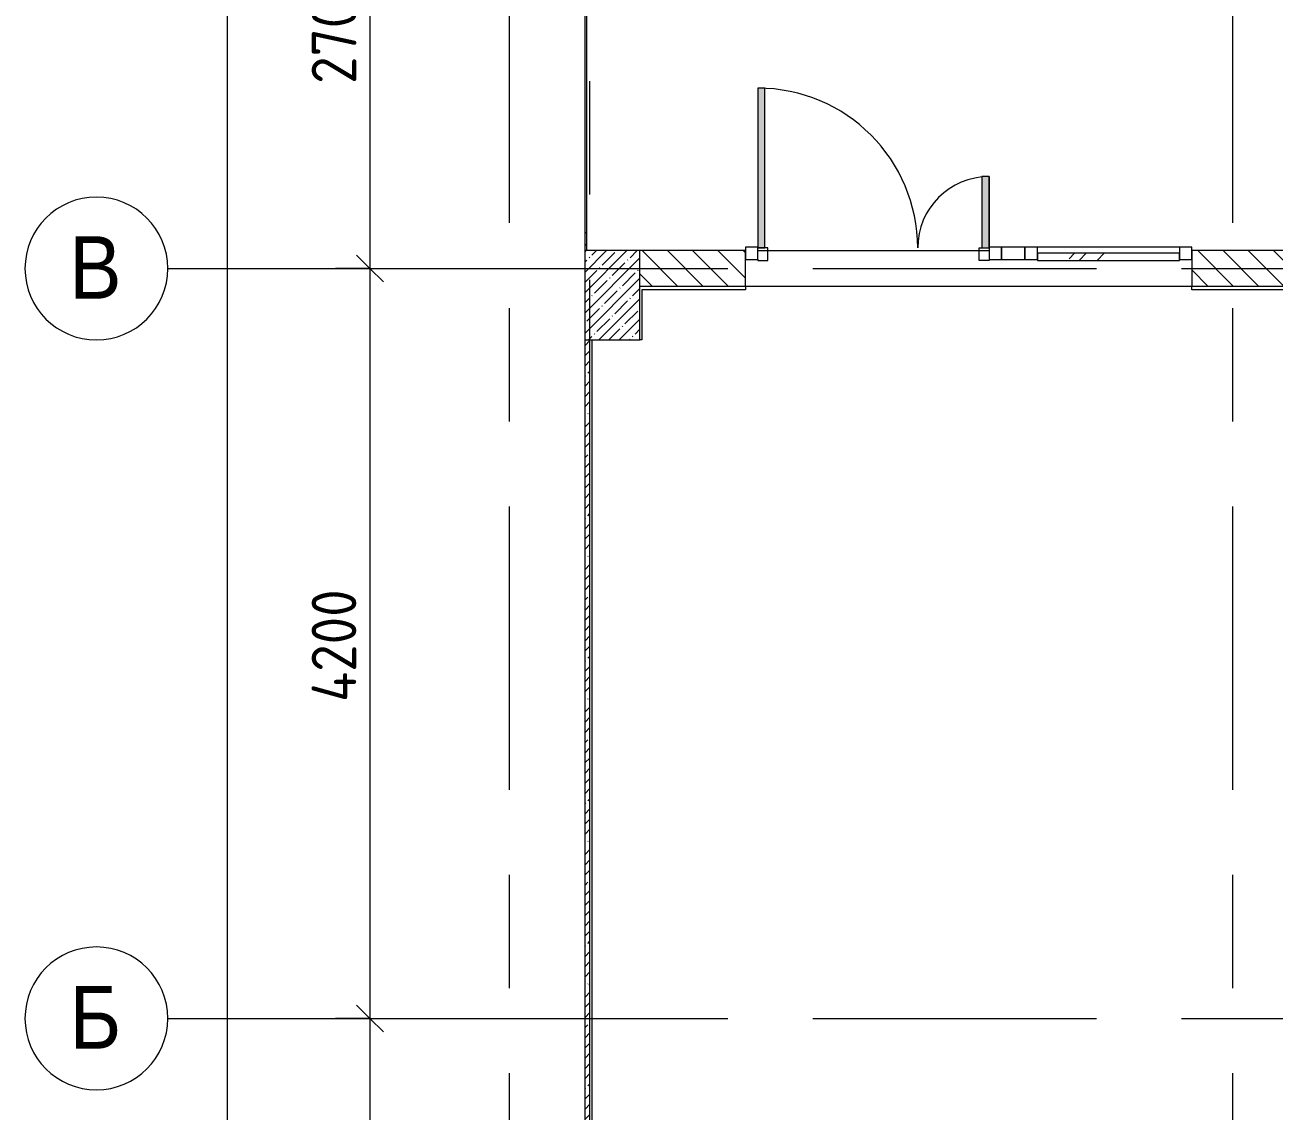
# Model space of a CAD drawing. Header units: millimetres. Extents: x 2623 to 216772, y -8553 to 29000.
# Drawn here: x 18211 to 25205, y 3081 to 9164 of the extents above; entities that cross this region are included whole.
import ezdxf

# ---------------------------------------------------------------- set-up
doc = ezdxf.new("R2010")
doc.units = ezdxf.units.MM
doc.linetypes.add('Осевая', pattern=[3175, 635, -476.25, 1587.5, -476.25])
for name, color, linetype, lineweight in [('A-ANNO-DIMS', 7, 'Continuous', 9), ('A-ANNO-DIMS-100', 7, 'Continuous', 9), ('A-DETL-GENF', 7, 'Continuous', 9), ('A-GLAZ-CURT', 7, 'Continuous', 9), ('A-GLAZ-CWMG', 7, 'Continuous', 9), ('I-WALL', 7, 'Continuous', 9), ('S-COLS', 7, 'Continuous', 9), ('Оси', 7, 'Continuous', 9), ('Оси-1', 7, 'Continuous', 20), ('Оси-2', 7, 'Осевая', 9)]:
    doc.layers.add(name, color=color, linetype=linetype, lineweight=lineweight)
for name, color, linetype, lineweight, true_color in [('A-DETL-GENF-4', 7, 'Continuous', 9, 0xaaaaaa), ('A-DOOR-1', 7, 'Continuous', 9, 0xaaaaaa), ('A-DOOR-2', 7, 'Continuous', 9, 0xe2e2e2), ('A-FLOR-1', 7, 'Continuous', 9, 0xaaaaaa)]:
    doc.layers.add(name, color=color, linetype=linetype, lineweight=lineweight, true_color=true_color)
doc.styles.add('Arial', font='arial.ttf', dxfattribs={"width": 0.9, "height": 350})
doc.styles.add('ISOCPEUR', font='isocpeur.ttf', dxfattribs={"width": 0.9, "height": 250})
doc.dimstyles.new('ISO-2_5_0_9К_БОЛЬШОЙ', dxfattribs={"dimscale": 304.8, "dimtxt": 248.995294, "dimasz": 0.492126, "dimexe": 0.393701, "dimexo": 0.984252, "dimgap": 0, "dimtad": 1, "dimdec": 0, "dimrnd": 10, "dimzin": 0, "dimdsep": 46, "dimtxsty": 'ISOCPEUR', "dimblk1": 'OBLIQUE', "dimblk2": 'OBLIQUE', "dimsah": 1, "dimcen": 0.09, "dimdle": 0.393701, "dimazin": 0, "dimtfac": 1, "dimtdec": 4, "dimtix": 1, "dimtmove": 0, "dimatfit": 3, "dimfxl": 1, "dimtvp": 1, "dimtolj": 1, "dimtzin": 0, "dimarcsym": 2})
doc.dimstyles.new('ISO-2_5_0_9К_БОЛЬШОЙ_1', dxfattribs={"dimscale": 304.8, "dimtxt": 248.995294, "dimasz": 0.492126, "dimexe": 0.393701, "dimexo": 0.984252, "dimgap": 0, "dimtad": 1, "dimdec": 0, "dimrnd": 10, "dimzin": 0, "dimdsep": 46, "dimtxsty": 'ISOCPEUR', "dimblk1": 'OBLIQUE', "dimblk2": 'OBLIQUE', "dimsah": 1, "dimcen": 0.09, "dimdle": 0.393701, "dimazin": 0, "dimtfac": 1, "dimtdec": 4, "dimtix": 1, "dimtmove": 2, "dimatfit": 3, "dimfxl": 1, "dimtvp": 1, "dimtolj": 1, "dimtzin": 0, "dimarcsym": 2})
pattern_1 = [(135, (-17385.51, 0), (-70.71068, -70.71068), [])]

# ---------------------------------------------------------------- blocks, each defined once
blk = doc.blocks.new('BSC_Колонна _Прямоугольная - 500х500-23286270-План монтажа стен и перегородок 3 этажа в осях 12-23')
at = {"layer": 'S-COLS'}
h = blk.add_hatch(dxfattribs=at)
h.set_pattern_fill('FP_4', color=256, style=0, pattern_type=2)
h.set_pattern_definition([(45, (-38790, -7650), (-57.02463, 57.02463), []), (45, (-38732.975, -7650), (-57.02463, 57.02463), [100.806, -20.161, 3.353, -16.808])])
h.paths.add_polyline_path([(-57.3, -250), (250, -250), (250, 250), (-57.3, 250), (-57.3, -146.7)])
for p, q in [((250, 250), (-57.3, 250)), ((250, -250), (250, 250)), ((-57.3, -250), (250, -250))]:
    blk.add_line(p, q, dxfattribs=at)
blk = doc.blocks.new('Прямоугольный импост - 50 x 70 мм-31700031-План монтажа стен и перегородок 3 этажа в осях 12-23')
at = {"layer": 'A-GLAZ-CWMG'}
for p, q in [((-70, 35), (0, 35)), ((-70, -35), (-70, 35)), ((0, 35), (0, -35)), ((0, -35), (-70, -35))]:
    blk.add_line(p, q, dxfattribs=at)
blk = doc.blocks.new('Дверь_Витражная_остекление_ - ДВН_ДАО_Главный вход_1200 в свету-31742133-План монтажа стен и перегородок 3 этажа в осях 12-23')
at = {"layer": 'A-DOOR-2'}
for points in [[(-647.5, 30), (-607.5, 30), (-607.5, 925), (-647.5, 925), (-647.5, 35)], [(647.5, 30), (647.5, 430), (607.5, 430), (607.5, 30)]]:
    blk.add_hatch(color=256, dxfattribs=at).paths.add_polyline_path(points)
at = {"layer": 'A-DETL-GENF-4'}
for p, q in [((-607.5, 925), (-647.5, 925)), ((-647.5, 925), (-647.5, 35)), ((-607.5, 30), (-607.5, 925)), ((647.5, 430), (607.5, 430)), ((607.5, 430), (607.5, 30)), ((647.5, 35), (647.5, 430)), ((-647.5, 30), (-607.5, 30)), ((-592.5, 30), (-647.5, 30)), ((-592.5, -40), (-592.5, 30)), ((592.5, -40), (592.5, 30)), ((592.5, 30), (647.5, 30)), ((607.5, 30), (647.5, 30)), ((-647.5, -35), (-647.5, -40)), ((-647.5, -40), (-592.5, -40)), ((647.5, -40), (592.5, -40)), ((647.5, -35), (647.5, -40))]:
    blk.add_line(p, q, dxfattribs=at)
at = {"layer": 'A-DOOR-1'}
for p, q in [((-647.5, 925), (-647.5, 35)), ((647.5, 430), (647.5, 35))]:
    blk.add_line(p, q, dxfattribs=at)
for centre, radius, start, end in [((-647.5, 30), 895, 360, 90), ((647.5, 30), 400, 90, 180)]:
    blk.add_arc(centre, radius, start, end, dxfattribs=at)
blk = doc.blocks.new('Системная панель - Стемалит - 40мм-32257327-План монтажа стен и перегородок 3 этажа в осях 12-23')
at = {"layer": 'A-GLAZ-CURT'}
for p, q in [((65, 35), (-65, 35)), ((-65, 35), (-65, -35)), ((65, -35), (65, 35)), ((-65, -35), (65, -35))]:
    blk.add_line(p, q, dxfattribs=at)
blk = doc.blocks.new('Прямоугольный импост - 50 x 70 мм-31687886-План монтажа стен и перегородок 3 этажа в осях 12-23')
at = {"layer": 'A-GLAZ-CWMG'}
for p, q in [((-35, 35), (35, 35)), ((-35, -35), (-35, 35)), ((35, 35), (35, -35)), ((35, -35), (-35, -35))]:
    blk.add_line(p, q, dxfattribs=at)
blk = doc.blocks.new('Прямоугольный импост - 50 x 70 мм-31701779-План монтажа стен и перегородок 3 этажа в осях 12-23')
at = {"layer": 'A-GLAZ-CWMG'}
for p, q in [((0, 35), (-70, 35)), ((-70, 35), (-70, -35)), ((0, -35), (0, 35)), ((-70, -35), (0, -35))]:
    blk.add_line(p, q, dxfattribs=at)
blk = doc.blocks.new('Системная панель - Стекло - 40мм-32257331-План монтажа стен и перегородок 3 этажа в осях 12-23')
at = {"layer": 'A-GLAZ-CURT'}
h = blk.add_hatch(dxfattribs=at)
h.set_pattern_fill('FP_74', color=256, style=0, pattern_type=2)
h.set_pattern_definition([(45, (-41762.5, -7785), (-282.8427, 282.8427), [200, -600]), (45, (-41962.5, -7885), (-282.8427, 282.8427), [600, -200]), (45, (-41562.5, -7985), (-282.8427, 282.8427), [200, -600])])
h.paths.add_polyline_path([(397.5, -40), (397.5, 0), (-397.5, 0), (-397.5, -40)])
for p, q in [((397.5, 0), (-397.5, 0)), ((-397.5, 0), (-397.5, -40)), ((397.5, -40), (397.5, 0)), ((-397.5, -40), (397.5, -40))]:
    blk.add_line(p, q, dxfattribs=at)
blk = doc.blocks.new('Прямоугольный импост - 50 x 70 мм-31702100-План монтажа стен и перегородок 3 этажа в осях 12-23')
at = {"layer": 'A-GLAZ-CWMG'}
for p, q in [((-35, 35), (35, 35)), ((-35, -35), (-35, 35)), ((35, 35), (35, -35)), ((35, -35), (-35, -35))]:
    blk.add_line(p, q, dxfattribs=at)
blk = doc.blocks.new('Прямоугольный импост - 50 x 70 мм-31720914-План монтажа стен и перегородок 3 этажа в осях 12-23')
at = {"layer": 'A-GLAZ-CWMG'}
blk.add_line((42060, 7920), (41265, 7920), dxfattribs=at)
blk = doc.blocks.new('DET_L_Линия разрыва - М100-30654842-План монтажа стен и перегородок 3 этажа в осях 12-23')
at = {"layer": 'A-DETL-GENF'}
blk.add_line((24072.1, 0), (12339.9, 0), dxfattribs=at)
blk = doc.blocks.new('Ось сетки - D8-29747960-План монтажа стен и перегородок 3 этажа в осях 12-23')
at = {"layer": 'Оси-1'}
for start, end in [(360, 180), (180, 360)]:
    blk.add_arc((0, 0), 4, start, end, dxfattribs=at)
blk = doc.blocks.new('DIMBLOCK10-План монтажа стен и перегородок 3 этажа в осях 12-23')
at = {"layer": 'A-ANNO-DIMS-100', "lineweight": 20}
for p, q in [((20142.8, 10500), (20067.8, 10575)), ((20142.8, 10500), (20217.8, 10425)), ((20142.8, 7800), (20067.8, 7875)), ((20142.8, 7800), (20217.8, 7725))]:
    blk.add_line(p, q, dxfattribs=at)
at = {"layer": 'A-ANNO-DIMS-100'}
for p, q in [((19948.8, 10500), (20262.8, 10500)), ((20142.8, 10500), (19948.8, 10500)), ((20142.8, 10500), (20142.8, 7800)), ((19948.8, 7800), (20262.8, 7800)), ((20142.8, 7800), (19948.8, 7800))]:
    blk.add_line(p, q, dxfattribs=at)
at = {"layer": 'A-ANNO-DIMS-100', "color": 0, "insert": (19816.1, 8834), "char_height": 250, "width": 758.478, "attachment_point": 1, "rotation": 90, "line_spacing_factor": 1.149209, "style": 'ISOCPEUR'}
blk.add_mtext('2700', dxfattribs=at)
blk = doc.blocks.new('_Oblique')
at = {"color": 0, "linetype": 'ByBlock', "lineweight": -2}
blk.add_line((-0.5, -0.5), (0.5, 0.5), dxfattribs=at)
blk = doc.blocks.new('DIMBLOCK11-План монтажа стен и перегородок 3 этажа в осях 12-23')
at = {"layer": 'A-ANNO-DIMS-100', "lineweight": 20}
for p, q in [((20142.8, 7800), (20067.8, 7875)), ((20142.8, 7800), (20217.8, 7725)), ((20142.8, 3600), (20067.8, 3675)), ((20142.8, 3600), (20217.8, 3525))]:
    blk.add_line(p, q, dxfattribs=at)
at = {"layer": 'A-ANNO-DIMS-100'}
for p, q in [((19948.8, 7800), (20262.8, 7800)), ((20142.8, 7800), (19948.8, 7800)), ((20142.8, 7800), (20142.8, 3600)), ((19948.8, 3600), (20262.8, 3600)), ((20142.8, 3600), (19948.8, 3600))]:
    blk.add_line(p, q, dxfattribs=at)
at = {"layer": 'A-ANNO-DIMS-100', "color": 0, "insert": (19816.1, 5372), "char_height": 250, "width": 787.208, "attachment_point": 1, "rotation": 90, "line_spacing_factor": 1.149209, "style": 'ISOCPEUR'}
blk.add_mtext('4200', dxfattribs=at)
blk = doc.blocks.new('DIMBLOCK12-План монтажа стен и перегородок 3 этажа в осях 12-23')
at = {"layer": 'A-ANNO-DIMS-100', "lineweight": 20}
for p, q in [((20142.8, 3600), (20067.8, 3675)), ((20142.8, 3600), (20217.8, 3525)), ((20142.8, 0), (20067.8, 75)), ((20142.8, 0), (20217.8, -75))]:
    blk.add_line(p, q, dxfattribs=at)
at = {"layer": 'A-ANNO-DIMS-100'}
for p, q in [((19948.8, 3600), (20262.8, 3600)), ((20142.8, 3600), (19948.8, 3600)), ((20142.8, 3600), (20142.8, -120)), ((19948.8, 0), (20262.8, 0)), ((20142.8, 0), (19948.8, 0))]:
    blk.add_line(p, q, dxfattribs=at)
at = {"layer": 'A-ANNO-DIMS-100', "color": 0, "insert": (19816.1, 1484), "char_height": 250, "width": 758.478, "attachment_point": 1, "rotation": 90, "line_spacing_factor": 1.149209, "style": 'ISOCPEUR'}
blk.add_mtext('3600', dxfattribs=at)
blk = doc.blocks.new('DIMBLOCK13-План монтажа стен и перегородок 3 этажа в осях 12-23')
at = {"layer": 'A-ANNO-DIMS-100', "lineweight": 20}
for p, q in [((19342.8, 27000), (19267.8, 27075)), ((19342.8, 27000), (19417.8, 26925)), ((19342.8, 0), (19267.8, 75)), ((19342.8, 0), (19417.8, -75))]:
    blk.add_line(p, q, dxfattribs=at)
at = {"layer": 'A-ANNO-DIMS-100'}
for p, q in [((19342.8, 27120), (19342.8, -120)), ((19148.8, 27000), (19462.8, 27000)), ((19342.8, 27000), (19148.8, 27000)), ((19148.8, 0), (19462.8, 0)), ((19342.8, 0), (19148.8, 0))]:
    blk.add_line(p, q, dxfattribs=at)
at = {"layer": 'A-ANNO-DIMS-100', "color": 0, "insert": (19016.1, 13795.2), "char_height": 250, "width": 948.097, "attachment_point": 1, "rotation": 90, "line_spacing_factor": 1.149209, "style": 'ISOCPEUR'}
blk.add_mtext('27000', dxfattribs=at)

msp = doc.modelspace()

# ---------------------------------------------------------------- hatches: boundary and pattern name
at = {"layer": 'I-WALL'}
h = msp.add_hatch(dxfattribs=at)
h.set_pattern_fill('FP_24', color=256, style=0, pattern_type=2)
h.set_pattern_definition(pattern_1)
h.paths.add_polyline_path([(21354.5, 7900), (21354.5, 8000), (21347.1, 8000), (21347.1, 7900)])
h.paths.add_polyline_path([(21347.1, 10130), (21354.5, 10130), (21354.5, 10230), (21347.1, 10230), (21347.1, 10226.3)])
h = msp.add_hatch(dxfattribs=at)
h.set_pattern_fill('FP_24', color=256, style=0, pattern_type=2)
h.set_pattern_definition(pattern_1)
h.paths.add_polyline_path([(25524.5, 7700), (25524.5, 7900), (24744.5, 7900), (24744.5, 7700)])
h.paths.add_polyline_path([(22244.5, 7700), (22244.5, 7900), (21654.5, 7900), (21654.5, 7700)])
h = msp.add_hatch(dxfattribs=at)
h.set_pattern_fill('FP_20', color=256, style=0, pattern_type=2)
h.set_pattern_definition([(45, (-17385.51, 0), (-57.02463, 57.02463), []), (45, (-17328.49, 0), (-57.02463, 57.02463), [100.806, -20.161, 3.353, -16.808])])
h.paths.add_polyline_path([(21374.5, 400), (21374.5, 7400), (21347.1, 7400), (21347.1, 400)])

# ---------------------------------------------------------------- linework, layer by layer
at = {"layer": 'A-FLOR-1'}
for p, q in [((22244.5, 7700), (22244.5, 7680)), ((24744.5, 7680), (24744.5, 7700)), ((22244.5, 7680), (21664.5, 7680)), ((21664.5, 7680), (21664.5, 7400)), ((25504.5, 7680), (24744.5, 7680)), ((21384.5, 7400), (21384.5, 400)), ((21664.5, 7400), (21654.5, 7400))]:
    msp.add_line(p, q, dxfattribs=at)
at = {"layer": 'I-WALL'}
for p, q in [((21354.5, 10230), (21354.5, 7900)), ((21354.5, 8000), (21347.1, 8000)), ((22244.5, 7900), (21654.5, 7900)), ((22244.5, 7700), (22244.5, 7900)), ((22314.5, 7900), (23609.5, 7900)), ((25524.5, 7900), (24744.5, 7900)), ((24744.5, 7900), (24744.5, 7700)), ((25524.5, 7700), (21654.5, 7700)), ((21374.5, 400), (21374.5, 7400))]:
    msp.add_line(p, q, dxfattribs=at)
at = {"layer": 'Оси'}
for p, q in [((19011, 7800), (21511, 7800)), ((19011, 3600), (21511, 3600))]:
    msp.add_line(p, q, dxfattribs=at)
at = {"layer": 'Оси-2'}
for p, q in [((21374.5, 1863.7), (21374.5, 24850)), ((24974.5, 593.7), (24974.5, 24850)), ((20924.5, 593.7), (20924.5, 21277.7)), ((21511, 7800), (64864.5, 7800)), ((21511, 3600), (64864.5, 3600))]:
    msp.add_line(p, q, dxfattribs=at)

# ---------------------------------------------------------------- block references
at = {"layer": 'A-DETL-GENF', "rotation": 270.0000000000003}
msp.add_blockref('DET_L_Линия разрыва - М100-30654842-План монтажа стен и перегородок 3 этажа в осях 12-23', (21347.1, 23799.7), dxfattribs=at)
at = {"layer": 'A-DOOR-1'}
msp.add_blockref('Дверь_Витражная_остекление_ - ДВН_ДАО_Главный вход_1200 в свету-31742133-План монтажа стен и перегородок 3 этажа в осях 12-23', (22962, 7885), dxfattribs=at)
at = {"layer": 'A-GLAZ-CURT'}
for name, p in [('Системная панель - Стемалит - 40мм-32257327-План монтажа стен и перегородок 3 этажа в осях 12-23', (23744.5, 7885)), ('Системная панель - Стекло - 40мм-32257331-План монтажа стен и перегородок 3 этажа в осях 12-23', (24277, 7885))]:
    msp.add_blockref(name, p, dxfattribs=at)
at = {"layer": 'A-GLAZ-CWMG', "rotation": 180}
msp.add_blockref('Прямоугольный импост - 50 x 70 мм-31701779-План монтажа стен и перегородок 3 этажа в осях 12-23', (22244.5, 7885), dxfattribs=at)
at = {"layer": 'A-GLAZ-CWMG', "extrusion": (0, 0, -1), "rotation": 180}
for name, p in [('Прямоугольный импост - 50 x 70 мм-31687886-План монтажа стен и перегородок 3 этажа в осях 12-23', (-23644.5, 7885)), ('Прямоугольный импост - 50 x 70 мм-31702100-План монтажа стен и перегородок 3 этажа в осях 12-23', (-23844.5, 7885)), ('Прямоугольный импост - 50 x 70 мм-31700031-План монтажа стен и перегородок 3 этажа в осях 12-23', (-24744.5, 7885))]:
    msp.add_blockref(name, p, dxfattribs=at)
at = {"layer": 'A-GLAZ-CWMG'}
msp.add_blockref('Прямоугольный импост - 50 x 70 мм-31720914-План монтажа стен и перегородок 3 этажа в осях 12-23', (-17385.5, 0), dxfattribs=at)
at = {"layer": 'S-COLS'}
msp.add_blockref('BSC_Колонна _Прямоугольная - 500х500-23286270-План монтажа стен и перегородок 3 этажа в осях 12-23', (21404.5, 7650), dxfattribs=at)
at = {"layer": 'Оси-1', "xscale": 99.99999999999993, "yscale": 99.99999999999993, "zscale": 99.99999999999993, "rotation": 269.9999999999994}
for p in [(18611, 7800), (18611, 3600)]:
    msp.add_blockref('Ось сетки - D8-29747960-План монтажа стен и перегородок 3 этажа в осях 12-23', p, dxfattribs=at)

# ---------------------------------------------------------------- texts
at = {"layer": 'Оси', "char_height": 350, "attachment_point": 1, "style": 'Arial'}
for s, insert, width in [('\\fArial|b0|i0|c204|p34|;\\W.9;В', (18458.2, 7981), 360.759), ('\\fArial|b0|i0|c204|p34|;\\W.9;Б', (18461.4, 3781), 353.544)]:
    msp.add_mtext(s, dxfattribs=dict(at, insert=insert, width=width))

# ---------------------------------------------------------------- dimensions: what is measured, and where the dimension line sits
at = {"layer": 'A-ANNO-DIMS'}
dim = msp.add_linear_dim(base=(19342.8, 0), p1=(19448.8, 27000), p2=(19448.8, 0), angle=90, dimstyle='ISO-2_5_0_9К_БОЛЬШОЙ_1', override={"dimpost": '<>', "dimfxl": 26999.999823}, dxfattribs=at)
dim.commit()
dim.dimension.update_dxf_attribs({"geometry": 'DIMBLOCK13-План монтажа стен и перегородок 3 этажа в осях 12-23', "text_midpoint": (19182.8, 14269.3), "dimtype": 160, "text_rotation": 90})
for base, p1, p2, override, picture, middle in [((20142.8, 7800), (20248.8, 10500), (20248.8, 7800), {"dimpost": '<>', "dimfxl": 2700}, 'DIMBLOCK10-План монтажа стен и перегородок 3 этажа в осях 12-23', (20017.8, 9150)), ((20142.8, 3600), (20248.8, 7800), (20248.8, 3600), {"dimpost": '<>', "dimfxl": 4200}, 'DIMBLOCK11-План монтажа стен и перегородок 3 этажа в осях 12-23', (20017.8, 5700)), ((20142.8, 0), (20248.8, 3600), (20248.8, 0), {"dimpost": '<>', "dimfxl": 3600}, 'DIMBLOCK12-План монтажа стен и перегородок 3 этажа в осях 12-23', (20017.8, 1800))]:
    dim = msp.add_linear_dim(base=base, p1=p1, p2=p2, angle=90, dimstyle='ISO-2_5_0_9К_БОЛЬШОЙ', override=override, dxfattribs=at)
    dim.commit()
    dim.dimension.update_dxf_attribs({"geometry": picture, "text_midpoint": middle})

doc.saveas('drawing.dxf')
